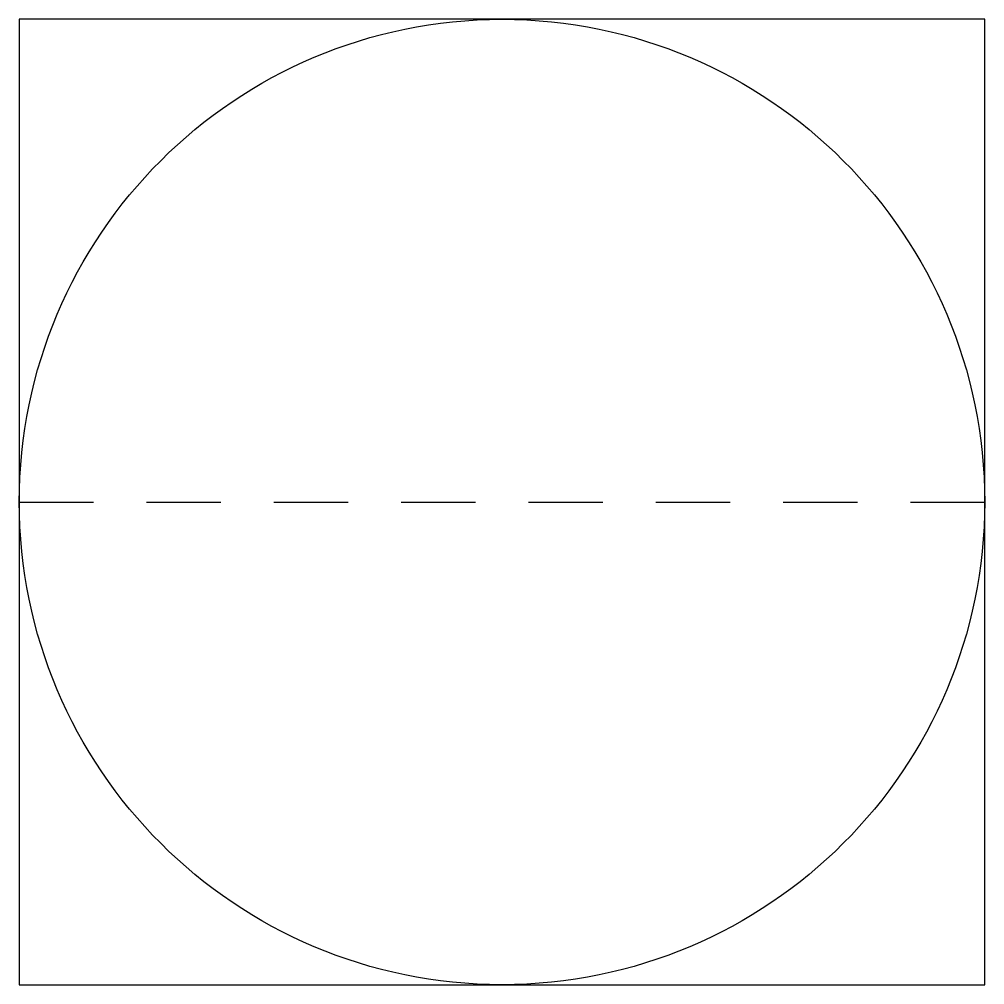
# Model space of a CAD drawing. Header units: millimetres. Extents: x -5 to 5, y -5 to 5.
import ezdxf

# ---------------------------------------------------------------- set-up
doc = ezdxf.new("R2010")
doc.units = ezdxf.units.MM

msp = doc.modelspace()

# ---------------------------------------------------------------- linework, layer by layer
at = {"color": 0, "linetype": 'Continuous', "lineweight": -2}
for p, q in [((-5, 0), (-4.23125, 0)), ((-3.68125, 0), (-2.9125, 0)), ((-2.3625, 0), (-1.59375, 0)), ((-1.04375, 0), (-0.275, 0)), ((0.275, 0), (1.04375, 0)), ((1.59375, 0), (2.3625, 0)), ((2.9125, 0), (3.68125, 0)), ((4.23125, 0), (5, 0))]:
    msp.add_line(p, q, dxfattribs=at)
msp.add_lwpolyline([(-5, -5), (5, -5), (5, 5), (-5, 5)], close=True, dxfattribs=at)
msp.add_circle((0, 0), 5, dxfattribs=at)

doc.saveas('drawing.dxf')
